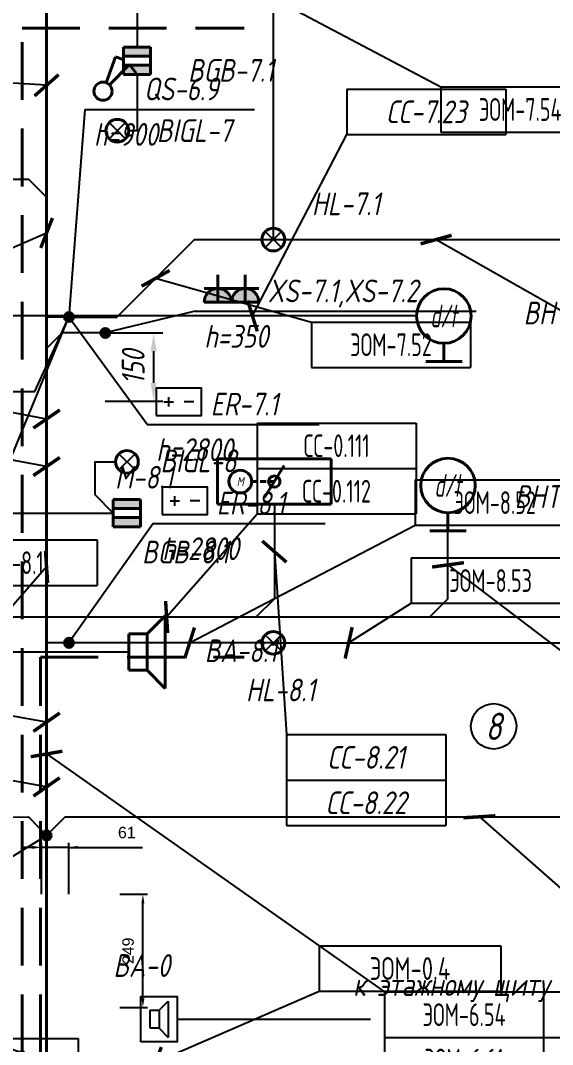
# Model space of a CAD drawing. Header units: millimetres. Extents: x -8189 to 16488, y -6763 to 17206.
# Drawn here: x 13625 to 14795, y 9929 to 12183 of the extents above; entities that cross this region are included whole.
import ezdxf
from ezdxf.enums import TextEntityAlignment as Align

# ---------------------------------------------------------------- set-up
doc = ezdxf.new("R2010")
doc.units = ezdxf.units.MM
doc.linetypes.add('DASHED', pattern=[19.05, 12.7, -6.35])
for name, color, linetype in [('01 Экспликация', 7, 'Continuous'), ('02 Розетки', 7, 'Continuous'), ('03 Стационарное ЭО', 7, 'Continuous'), ('04 Освещение', 7, 'Continuous'), ('05 Слаботочка', 7, 'Continuous'), ('06 Авт-ка климата', 7, 'Continuous'), ('07 Авт-ка общая', 7, 'Continuous'), ('08 Пож. и техн. сигн.', 7, 'Continuous'), ('10 Привязка', 7, 'Continuous'), ('12 Трассы и коробки 220', 7, 'Continuous'), ('14 Лотки', 7, 'Continuous')]:
    doc.layers.add(name, color=color, linetype=linetype)
doc.layers.add('11 Привязка размеры', color=7, linetype='Continuous', plot=False)
doc.styles.add('GOST typeA', font='GOST_A.TTF')
doc.styles.get("Standard").update_dxf_attribs({"font": 'arial.ttf'})
doc.styles.add('ГОСТ-ISOCPEUR', font='isocpeui.ttf', dxfattribs={"width": 0.8})
doc.linetypes.add('12V', pattern='A,12.7,-5.08,["12V",Standard,S=2.54,R=0,X=-2.54,Y=-1.27],-5.08', length=22.86)
doc.linetypes.add('220V_LINE', pattern='A,0.2,-0.05,["~220V",Standard,S=0.1,R=0,X=0,Y=-0.05],-0.4,0.1', length=0.75)
doc.dimstyles.new('ISO-25', dxfattribs={"dimtxt": 2.5, "dimasz": 2.5, "dimexe": 1.25, "dimexo": 0.625, "dimtad": 1, "dimtxsty": 'Standard', "dimcen": 2.5, "dimadec": 0, "dimazin": 0, "dimtfac": 1, "dimtmove": 0, "dimatfit": 3, "dimfxl": 1, "dimarcsym": 0})

# ---------------------------------------------------------------- blocks, each defined once
blk = doc.blocks.new('дроссель d100')
at = {"color": 0, "lineweight": -2}
for p, q in [((0, 0), (0, 100)), ((0, 100), (250, 100)), ((250, 100), (250, 0)), ((103.4, 14.7), (146.6, 85.3)), ((250, 0), (0, 0))]:
    blk.add_line(p, q, dxfattribs=at)
at = {"color": 0, "linetype": 'DASHED', "lineweight": -2}
blk.add_line((75, 50), (125, 50), dxfattribs=at)
at = {"color": 0, "lineweight": -2}
for centre, radius in [((50, 50), 25), ((125, 50), 12.5)]:
    blk.add_circle(centre, radius, dxfattribs=at)
at = {"color": 0, "lineweight": -2, "style": 'ГОСТ-ISOCPEUR', "width": 0.8}
blk.add_text('M', height=20, dxfattribs=at).set_placement((50, 50), align=Align.MIDDLE_CENTER)
blk = doc.blocks.new('геркон')
at = {"lineweight": -2}
for points in [[(3, 2), (3, 3), (0, 3), (0, 2)], [(3, 0), (3, 1), (0, 1), (0, 0)]]:
    blk.add_hatch(color=0, dxfattribs=at).paths.add_polyline_path(points)
at = {"color": 0, "lineweight": -2}
for p, q in [((0, 0), (0, 3)), ((0, 3), (3, 3)), ((3, 3), (3, 0)), ((0, 2), (3, 2)), ((0, 1), (3, 1)), ((3, 0), (0, 0))]:
    blk.add_line(p, q, dxfattribs=at)
blk = doc.blocks.new('громкоговоритель')
at = {"color": 0, "lineweight": -2}
for p, q in [((2, 2), (4, 4)), ((4, 4), (4, -4)), ((0, -2), (0, 2)), ((0, 2), (2, 2)), ((2, 2), (2, -2)), ((2, -2), (0, -2)), ((2, -2), (4, -4))]:
    blk.add_line(p, q, dxfattribs=at)
blk = doc.blocks.new('розетка скрытая трехполюсная IP54')
at = {"lineweight": -2}
h = blk.add_hatch(color=0, dxfattribs=at)
h.paths.add_polyline_path([(0, 0), (0, 1.5, 0.414214), (-1.5, 0)])
h.paths.add_polyline_path([(1.5, 0, 0.414214), (0, 1.5), (0, 0)])
at = {"color": 0, "lineweight": -2}
for p, q in [((0, 0), (0, 3)), ((-1.5, 1.5), (1.5, 1.5)), ((-1.5, 0), (1.5, 0))]:
    blk.add_line(p, q, dxfattribs=at)
blk.add_arc((0, 0), 1.5, 0, 180, dxfattribs=at)
blk = doc.blocks.new('*D138')
at = {"layer": '11 Привязка размеры', "color": 0, "lineweight": -2}
for p, q in [((13811.2, 11495.1), (13937.6, 11495.1)), ((13917.6, 11455.1), (13917.6, 11385.1)), ((13811.2, 11345.1), (13937.6, 11345.1))]:
    blk.add_line(p, q, dxfattribs=at)
at = {"layer": '11 Привязка размеры', "color": 0}
for points in [[(13924.3, 11455.1), (13910.9, 11455.1), (13917.6, 11495.1)], [(13910.9, 11385.1), (13924.3, 11385.1), (13917.6, 11345.1)]]:
    blk.add_solid(points, dxfattribs=at)
at = {"layer": 'Defpoints', "color": 0}
for p in [(13811.2, 11495.1), (13811.2, 11345.1), (13917.6, 11345.1)]:
    blk.add_point(p, dxfattribs=at)
at = {"layer": '11 Привязка размеры', "color": 0, "insert": (13872.6, 11420.1), "char_height": 50, "attachment_point": 5, "rotation": 90, "style": 'ГОСТ-ISOCPEUR'}
blk.add_mtext('150', dxfattribs=at)
blk = doc.blocks.new('кнопка 2')
at = {"color": 0, "lineweight": -2}
for p, q in [((0.35, 0.94), (1.39, 3.78)), ((1.39, 3.78), (2.34, 3.45)), ((0.71, 0.71), (2.93, 2.93)), ((2.93, 2.93), (3.66, 2))]:
    blk.add_line(p, q, dxfattribs=at)
blk.add_circle((0, 0), 1, dxfattribs=at)
blk = doc.blocks.new('аудиодомофон')
at = {"color": 0, "lineweight": -2}
for p, q in [((1, 1.5), (1, 3.5)), ((1, 3.5), (2, 3.5)), ((2, 3.5), (3, 4.5)), ((2, 3.5), (2, 1.5)), ((3, 4.5), (3, 0.5)), ((2, 1.5), (1, 1.5)), ((2, 1.5), (3, 0.5))]:
    blk.add_line(p, q, dxfattribs=at)
blk.add_lwpolyline([(0, 0), (0, 5), (4, 5), (4, 0)], close=True, dxfattribs=at)
blk = doc.blocks.new('ИП')
at = {"color": 0}
for p, q in [((0.86, 1.5), (1.91, 1.5)), ((1.38, 0.97), (1.38, 2.03)), ((4.14, 1.5), (3.09, 1.5))]:
    blk.add_line(p, q, dxfattribs=at)
blk.add_lwpolyline([(0, 0), (5, 0), (5, 3), (0, 3)], close=True, dxfattribs=at)
blk = doc.blocks.new('*T358')
at = {"layer": '04 Освещение', "color": 0, "lineweight": -2}
for p, q in [((0, 0), (350, 0)), ((0, 0), (0, -1000)), ((350, 0), (350, -1000)), ((0, -100), (350, -100)), ((0, -200), (350, -200)), ((0, -300), (350, -300)), ((0, -400), (350, -400)), ((0, -500), (350, -500)), ((0, -600), (350, -600)), ((0, -700), (350, -700)), ((0, -800), (350, -800)), ((0, -900), (350, -900)), ((0, -1000), (350, -1000))]:
    blk.add_line(p, q, dxfattribs=at)
at = {"layer": '04 Освещение', "color": 0, "char_height": 50, "width": 330, "attachment_point": 5, "style": 'GOST typeA'}
for s, insert in [('{\\W0.8;ЭОМ-6.54}', (175, -50)), ('{\\W0.8;ЭОМ-6.61}', (175, -150)), ('{\\W0.8;ЭОМ-8.51}', (175, -250)), ('{\\W0.8;ЭОМ-7.51}', (175, -350)), ('{\\W0.8;ЭОМ-7.56}', (175, -450)), ('{\\W0.8;ЭОМ-5.51}', (175, -550)), ('{\\W0.8;ЭОМ-5.52}', (175, -650)), ('{\\W0.8;ЭОМ-5.57}', (175, -750)), ('{\\W0.8;ЭОМ-5.58}', (175, -850)), ('{\\W0.8;ЭОМ-6.67}', (175, -950))]:
    blk.add_mtext(s, dxfattribs=dict(at, insert=insert))
blk = doc.blocks.new('*T412')
at = {"layer": '04 Освещение', "color": 0, "lineweight": -2}
for p, q in [((0, 0), (350, 0)), ((0, 0), (0, -100)), ((350, 0), (350, -100)), ((0, -100), (350, -100))]:
    blk.add_line(p, q, dxfattribs=at)
at = {"layer": '04 Освещение', "color": 0, "insert": (175, -50), "char_height": 50, "width": 330, "attachment_point": 5, "style": 'GOST typeA'}
blk.add_mtext('{\\W0.8;ЭОМ-8.52}', dxfattribs=at)
blk = doc.blocks.new('*T413')
at = {"layer": '04 Освещение', "color": 0, "lineweight": -2}
for p, q in [((0, 0), (350, 0)), ((0, 0), (0, -100)), ((350, 0), (350, -100)), ((0, -100), (350, -100))]:
    blk.add_line(p, q, dxfattribs=at)
at = {"layer": '04 Освещение', "color": 0, "insert": (175, -50), "char_height": 50, "width": 330, "attachment_point": 5, "style": 'GOST typeA'}
blk.add_mtext('{\\W0.8;ЭОМ-8.53}', dxfattribs=at)
blk = doc.blocks.new('*T414')
at = {"layer": '04 Освещение', "color": 0, "lineweight": -2}
for p, q in [((0, 0), (350, 0)), ((0, 0), (0, -100)), ((350, 0), (350, -100)), ((0, -100), (350, -100))]:
    blk.add_line(p, q, dxfattribs=at)
at = {"layer": '04 Освещение', "color": 0, "insert": (175, -50), "char_height": 50, "width": 330, "attachment_point": 5, "style": 'GOST typeA'}
blk.add_mtext('{\\W0.8;ЭОМ-7.52}', dxfattribs=at)
blk = doc.blocks.new('*T416')
at = {"layer": '04 Освещение', "color": 0, "lineweight": -2}
for p, q in [((0, 0), (350, 0)), ((0, 0), (0, -100)), ((350, 0), (350, -100)), ((0, -100), (350, -100))]:
    blk.add_line(p, q, dxfattribs=at)
at = {"layer": '04 Освещение', "color": 0, "insert": (175, -50), "char_height": 50, "width": 330, "attachment_point": 5, "style": 'GOST typeA'}
blk.add_mtext('{\\W0.8;ЭОМ-7.54}', dxfattribs=at)
blk = doc.blocks.new('*T430')
at = {"layer": '04 Освещение', "color": 0, "lineweight": -2}
for p, q in [((0, 0), (350, 0)), ((0, 0), (0, -100)), ((350, 0), (350, -100)), ((0, -100), (350, -100))]:
    blk.add_line(p, q, dxfattribs=at)
at = {"layer": '04 Освещение', "color": 0, "insert": (175, -50), "char_height": 50, "width": 330, "attachment_point": 5, "style": 'GOST typeA'}
blk.add_mtext('{\\W0.8;ЭОМ-6.69}', dxfattribs=at)
blk = doc.blocks.new('датчик температуры и влажности')
at = {"color": 0, "lineweight": -2}
for p, q in [((0, 2), (0, 0)), ((-2, 0), (2, 0))]:
    blk.add_line(p, q, dxfattribs=at)
blk.add_circle((0, 5), 3, dxfattribs=at)
at = {"color": 0, "lineweight": -2, "style": 'ГОСТ-ISOCPEUR', "width": 0.6}
blk.add_text('d/t', height=2.5, rotation=360, dxfattribs=at).set_placement((-0.01, 5), align=Align.MIDDLE_CENTER)
blk = doc.blocks.new('*T499')
at = {"layer": '07 Авт-ка общая', "color": 0, "lineweight": -2}
for p, q in [((0, 0), (350, 0)), ((0, 0), (0, -200)), ((350, 0), (350, -200)), ((0, -100), (350, -100)), ((0, -200), (350, -200))]:
    blk.add_line(p, q, dxfattribs=at)
at = {"layer": '07 Авт-ка общая', "color": 0, "char_height": 50, "width": 330, "attachment_point": 5, "style": 'GOST typeA'}
for s, insert in [('{\\W0.8;СС-0.111}', (175, -50)), ('{\\W0.8;СС-0.112}', (175, -150))]:
    blk.add_mtext(s, dxfattribs=dict(at, insert=insert))
blk = doc.blocks.new('*T605')
at = {"layer": '06 Авт-ка климата', "color": 0, "lineweight": -2}
for p, q in [((0, 0), (350, 0)), ((0, 0), (0, -200)), ((350, 0), (350, -200)), ((0, -100), (350, -100)), ((0, -200), (350, -200))]:
    blk.add_line(p, q, dxfattribs=at)
at = {"layer": '06 Авт-ка климата', "color": 0, "char_height": 50, "width": 330, "attachment_point": 5, "style": 'ГОСТ-ISOCPEUR'}
for s, insert in [('{СС-8.21}', (175, -50)), ('{СС-8.22}', (175, -150))]:
    blk.add_mtext(s, dxfattribs=dict(at, insert=insert))
blk = doc.blocks.new('*T613')
at = {"layer": '06 Авт-ка климата', "color": 0, "lineweight": -2}
for p, q in [((0, 0), (350, 0)), ((0, 0), (0, -100)), ((350, 0), (350, -100)), ((0, -100), (350, -100))]:
    blk.add_line(p, q, dxfattribs=at)
at = {"layer": '06 Авт-ка климата', "color": 0, "insert": (175, -50), "char_height": 50, "width": 330, "attachment_point": 5, "style": 'ГОСТ-ISOCPEUR'}
blk.add_mtext('{СС-7.23}', dxfattribs=at)
blk = doc.blocks.new('*T672')
at = {"layer": '05 Слаботочка', "color": 0, "lineweight": -2}
for p, q in [((0, 0), (350, 0)), ((0, 0), (0, -100)), ((350, 0), (350, -100)), ((0, -100), (350, -100))]:
    blk.add_line(p, q, dxfattribs=at)
at = {"layer": '05 Слаботочка', "color": 0, "insert": (175, -50), "char_height": 50, "width": 330, "attachment_point": 5, "style": 'GOST typeA'}
blk.add_mtext('{\\W0.8;СС-8.1}', dxfattribs=at)
blk = doc.blocks.new('*T717')
at = {"layer": '08 Пож. и техн. сигн.', "color": 0, "lineweight": -2}
for p, q in [((0, 0), (350, 0)), ((0, 0), (0, -700)), ((350, 0), (350, -700)), ((0, -100), (350, -100)), ((0, -200), (350, -200)), ((0, -300), (350, -300)), ((0, -400), (350, -400)), ((0, -500), (350, -500)), ((0, -600), (350, -600)), ((0, -700), (350, -700))]:
    blk.add_line(p, q, dxfattribs=at)
at = {"layer": '08 Пож. и техн. сигн.', "color": 0, "char_height": 50, "width": 330, "attachment_point": 5, "style": 'GOST typeA'}
for s, insert in [('{\\W0.8;ПС-0.2}', (175, -50)), ('{\\W0.8;ПС-0.4}', (175, -150)), ('{\\W0.8;ТС-4.6}', (175, -250)), ('{\\W0.8;ТС-8.1}', (175, -350)), ('{\\W0.8;ТС-8.2}', (175, -450)), ('{\\W0.8;ТС-7.1}', (175, -550)), ('{\\W0.8;ТС-7.2}', (175, -650))]:
    blk.add_mtext(s, dxfattribs=dict(at, insert=insert))
blk = doc.blocks.new('*T781')
at = {"layer": '03 Стационарное ЭО', "color": 0, "lineweight": -2}
for p, q in [((0, 0), (400, 0)), ((0, 0), (0, -100)), ((400, 0), (400, -100)), ((0, -100), (400, -100))]:
    blk.add_line(p, q, dxfattribs=at)
at = {"layer": '03 Стационарное ЭО', "color": 0, "insert": (200, -50), "char_height": 50, "width": 380, "attachment_point": 5, "style": 'GOST typeA'}
blk.add_mtext('{\\W0.9;ЭОМ-0.4}', dxfattribs=at)
blk = doc.blocks.new('*D806')
at = {"layer": '14 Лотки', "color": 0, "lineweight": -2}
for p, q in [((13843.2, 10260.1), (13903.9, 10260.1)), ((13893.9, 10031.2), (13893.9, 10240.1)), ((13843.2, 10011.2), (13903.9, 10011.2))]:
    blk.add_line(p, q, dxfattribs=at)
at = {"layer": '14 Лотки', "color": 0}
for points in [[(13897.2, 10240.1), (13890.6, 10240.1), (13893.9, 10260.1)], [(13890.6, 10031.2), (13897.2, 10031.2), (13893.9, 10011.2)]]:
    blk.add_solid(points, dxfattribs=at)
at = {"layer": 'Defpoints', "color": 0}
for p in [(13843.2, 10260.1), (13893.9, 10260.1), (13843.2, 10011.2)]:
    blk.add_point(p, dxfattribs=at)
at = {"layer": '14 Лотки', "color": 0, "insert": (13861.4, 10135.7), "char_height": 25, "attachment_point": 5, "rotation": 90}
blk.add_mtext('249', dxfattribs=at)
blk = doc.blocks.new('*D807')
at = {"layer": '14 Лотки', "color": 0, "lineweight": -2}
for p, q in [((13670.7, 10260.1), (13670.7, 10373.3)), ((13731.2, 10260.1), (13731.2, 10373.3)), ((13650.7, 10363.3), (13630.7, 10363.3)), ((13731.2, 10363.3), (13670.7, 10363.3)), ((13731.2, 10363.3), (13893.4, 10363.3)), ((13751.2, 10363.3), (13771.2, 10363.3))]:
    blk.add_line(p, q, dxfattribs=at)
at = {"layer": '14 Лотки', "color": 0}
for points in [[(13650.7, 10360), (13650.7, 10366.7), (13670.7, 10363.3)], [(13751.2, 10366.7), (13751.2, 10360), (13731.2, 10363.3)]]:
    blk.add_solid(points, dxfattribs=at)
at = {"layer": 'Defpoints', "color": 0}
for p in [(13670.7, 10363.3), (13670.7, 10260.1), (13731.2, 10260.1)]:
    blk.add_point(p, dxfattribs=at)
at = {"layer": '14 Лотки', "color": 0, "insert": (13858.5, 10395.8), "char_height": 25, "attachment_point": 5}
blk.add_mtext('61', dxfattribs=at)

msp = doc.modelspace()

# ---------------------------------------------------------------- hatches: boundary and pattern name
at = {"layer": '02 Розетки'}
msp.add_hatch(color=256, dxfattribs=at).paths.add_polyline_path([(13801.2, 11495.1, 1), (13821.2, 11495.1, 1)])
at = {"layer": '10 Привязка'}
msp.add_hatch(color=256, dxfattribs=at).paths.add_polyline_path([(13721.2, 11530.1, 1), (13741.2, 11530.1, 1)])
at = {"layer": '12 Трассы и коробки 220'}
for points in [[(13721.2, 10813.3, 1), (13741.2, 10813.3, 1)], [(13672, 10389.5, 1), (13692, 10389.5, 1)]]:
    msp.add_hatch(color=256, dxfattribs=at).paths.add_polyline_path(points)

# ---------------------------------------------------------------- linework, layer by layer
at = {"layer": '01 Экспликация'}
msp.add_circle((14665.9, 10629.7), 50, dxfattribs=at)
at = {"layer": '02 Розетки'}
for q in [(13811.2, 11495.1), (14627.2, 11542.8)]:
    msp.add_line((14008.9, 11542.8), q, dxfattribs=at)
at = {"layer": '02 Розетки', "linetype": '220V_LINE', "ltscale": 200, "flags": 128}
msp.add_lwpolyline([(13811.2, 11495.1), (13716, 11495.1), (13682, 11461.2)], dxfattribs=at)
at = {"layer": '02 Розетки', "lineweight": 40}
msp.add_circle((13811.2, 11495.1), 10, dxfattribs=at)
at = {"layer": '04 Освещение'}
for p, q in [((13766.2, 11987.1), (13731.2, 11530.1)), ((13766.2, 11987.1), (14139.7, 11987.1)), ((13538.8, 11063.2), (13731.2, 11530.1)), ((13903.1, 11293.6), (13731.2, 11530.1)), ((13903.1, 11293.6), (14282, 11293.6)), ((13916.4, 11075.6), (13731.2, 10813.3)), ((13916.4, 11075.6), (14295.2, 11075.6))]:
    msp.add_line(p, q, dxfattribs=at)
at = {"layer": '04 Освещение', "color": 3}
for p, q in [((14198.7, 11683.1), (14163.3, 11718.4)), ((14163.3, 11683.1), (14198.7, 11718.4)), ((14198.7, 10795.6), (14163.3, 10831)), ((14163.3, 10795.6), (14198.7, 10831))]:
    msp.add_line(p, q, dxfattribs=at)
at = {"layer": '04 Освещение', "linetype": '220V_LINE', "ltscale": 200}
msp.add_line((13731.2, 11530.1), (13682, 11530.1), dxfattribs=at)
at = {"layer": '04 Освещение', "linetype": '12V', "ltscale": 10, "flags": 128}
for points in [[(14181, 11700.7), (14181, 12592.3)], [(13731.2, 11530.1), (13836.7, 11530.1), (14007.3, 11700.7), (14181, 11700.7)], [(14181, 11700.7), (15167, 11700.7)], [(14181, 10813.3), (13741.2, 10813.3), (13741.2, 10813.3)], [(14181, 10813.3), (15167, 10813.3)]]:
    msp.add_lwpolyline(points, dxfattribs=at)
at = {"layer": '04 Освещение', "linetype": '220V_LINE', "ltscale": 200, "flags": 128}
msp.add_lwpolyline([(13098.5, 11833.6), (13642, 11833.6), (13682, 11793.6)], dxfattribs=at)
at = {"layer": '04 Освещение', "color": 3, "lineweight": 40}
for centre in [(14181, 11700.7), (14181, 10813.3)]:
    msp.add_circle(centre, 25, dxfattribs=at)
at = {"layer": '05 Слаботочка'}
msp.add_line((13969.7, 9985.2), (14394.9, 9985.2), dxfattribs=at)
msp.add_lwpolyline([(13863.1, 10793.1), (12638.5, 10793.1), (12598.5, 10870.2)], dxfattribs=at)
at = {"layer": '06 Авт-ка климата', "linetype": 'DASHED', "lineweight": 40, "ltscale": 10}
for points in [[(13628.5, 8769.7), (13628.5, 12166), (14116.9, 12166)], [(13668.5, 8769.7), (13668.5, 10781.8), (14116.9, 10781.8)]]:
    msp.add_lwpolyline(points, dxfattribs=at)
at = {"layer": '06 Авт-ка климата'}
for points in [[(14496.3, 11532.5), (12638.5, 11532.5), (12598.5, 11630.4)], [(14183.2, 11118.1), (14183.2, 10910.2), (14143.2, 10870.2)], [(12598.5, 10870.2), (14525.3, 10870.2), (14565.3, 10910.2), (14565.3, 11059.6)]]:
    msp.add_lwpolyline(points, dxfattribs=at)
at = {"layer": '07 Авт-ка общая'}
msp.add_lwpolyline([(12598.5, 10870.2), (12598.5, 10870.2), (15465.9, 10870.2), (15465.9, 10778), (15541.7, 10778)], dxfattribs=at)
at = {"layer": '08 Пож. и техн. сигн.', "color": 1}
for p, q in [((13855.4, 11922.6), (13820.1, 11957.9)), ((13820.1, 11922.6), (13855.4, 11957.9)), ((13876.6, 11193.9), (13841.2, 11229.3)), ((13841.2, 11193.9), (13876.6, 11229.3))]:
    msp.add_line(p, q, dxfattribs=at)
at = {"layer": '08 Пож. и техн. сигн.'}
for points in [[(12598.5, 12193.6), (12638.5, 12233.6), (13881, 12233.6), (13881, 12124.1)], [(13881, 12064.1), (13881, 11940.2), (13862.7, 11940.2)], [(13828.9, 11098.9), (13788.9, 11138.9), (13788.9, 11211.6), (13833.9, 11211.6)], [(12598.5, 11058.9), (12638.5, 11098.9), (13828.9, 11098.9)]]:
    msp.add_lwpolyline(points, dxfattribs=at)
at = {"layer": '08 Пож. и техн. сигн.', "color": 1, "lineweight": 40}
for centre in [(13837.7, 11940.2), (13858.9, 11211.6)]:
    msp.add_circle(centre, 25, dxfattribs=at)
at = {"layer": '10 Привязка', "lineweight": 40}
msp.add_circle((13731.2, 11530.1), 10, dxfattribs=at)
at = {"layer": '12 Трассы и коробки 220', "linetype": '220V_LINE', "lineweight": 40, "ltscale": 200}
msp.add_line((13682, 8748.3), (13682, 13340.1), dxfattribs=at)
at = {"layer": '12 Трассы и коробки 220'}
for p, q in [((13655.8, 11366.6), (13731.2, 11530.1)), ((13348.4, 11366.6), (13655.8, 11366.6)), ((13497.8, 10276.7), (13682, 10389.5))]:
    msp.add_line(p, q, dxfattribs=at)
at = {"layer": '12 Трассы и коробки 220', "linetype": '220V_LINE', "ltscale": 200}
for p, q in [((13731.2, 11530.1), (13682, 11530.1)), ((13731.2, 10813.3), (13682, 10813.3))]:
    msp.add_line(p, q, dxfattribs=at)
at = {"layer": '12 Трассы и коробки 220', "linetype": '220V_LINE', "ltscale": 200, "flags": 128}
for points in [[(13682, 10389.5), (13723.2, 10430.6), (15545.6, 10430.6), (15545.6, 10852.7), (15581.2, 10930)], [(12397.3, 10429.5), (13642.1, 10430.6), (13682, 10389.5)]]:
    msp.add_lwpolyline(points, dxfattribs=at)
at = {"layer": '12 Трассы и коробки 220', "lineweight": 40}
for centre in [(13731.2, 10813.3), (13682, 10389.5)]:
    msp.add_circle(centre, 10, dxfattribs=at)

# ---------------------------------------------------------------- block references
for name, p in [('*T416', (14549.2, 12036.8)), ('*T613', (14342.7, 12031.7)), ('*T414', (14264.9, 11519.2)), ('*T499', (14145.3, 11297)), ('*T412', (14493.1, 11171.9)), ('*T672', (13443.3, 11039.7)), ('*T413', (14484.1, 11000.3)), ('*T605', (14210.3, 10611.4)), ('*T781', (14281.6, 10146.7)), ('*T358', (14425.7, 10045.1)), ('*T430', (14775.7, 10045.1)), ('*T717', (13401.4, 9942.4))]:
    msp.add_blockref(name, p)
at = {"layer": '02 Розетки', "color": 1, "lineweight": 40, "xscale": 20, "yscale": 20, "zscale": 20}
for p in [(14058.9, 11562.8), (14118.9, 11562.8)]:
    msp.add_blockref('розетка скрытая трехполюсная IP54', p, dxfattribs=at)
at = {"layer": '04 Освещение', "color": 3, "lineweight": 40, "xscale": 20, "yscale": 20, "zscale": 20}
msp.add_blockref('кнопка 2', (13806.2, 12027.1), dxfattribs=at)
at = {"layer": '04 Освещение', "xscale": 20, "yscale": 20, "zscale": 20}
for p in [(13923.1, 11313.6), (13936.4, 11095.6)]:
    msp.add_blockref('ИП', p, dxfattribs=at)
at = {"layer": '05 Слаботочка', "lineweight": 40, "xscale": 20, "yscale": 20, "zscale": 20}
msp.add_blockref('громкоговоритель', (13863.1, 10793.1), dxfattribs=at)
at = {"layer": '05 Слаботочка', "color": 7, "xscale": 20, "yscale": 20, "zscale": 20}
msp.add_blockref('аудиодомофон', (13889.7, 9935.2), dxfattribs=at)
at = {"layer": '06 Авт-ка климата', "lineweight": 40, "xscale": 20, "yscale": 20, "zscale": 20}
for p in [(14556.3, 11432.5), (14565.3, 11059.6)]:
    msp.add_blockref('датчик температуры и влажности', p, dxfattribs=at)
at = {"layer": '06 Авт-ка климата', "lineweight": 40, "rotation": 360}
msp.add_blockref('дроссель d100', (14058.2, 11118.1), dxfattribs=at)
at = {"layer": '08 Пож. и техн. сигн.', "lineweight": 40, "xscale": 20, "yscale": 20, "zscale": 20}
for p in [(13851, 12064.1), (13828.9, 11068.9)]:
    msp.add_blockref('геркон', p, dxfattribs=at)

# ---------------------------------------------------------------- texts
at = {"layer": '01 Экспликация', "style": 'ГОСТ-ISOCPEUR', "width": 0.8}
msp.add_text('8', height=60, dxfattribs=at).set_placement((14665.9, 10629.7), align=Align.MIDDLE)
at = {"layer": '02 Розетки', "linetype": 'Continuous', "style": 'ГОСТ-ISOCPEUR', "width": 0.8}
for s, p in [('XS-7.1,XS-7.2', (14168.9, 11562.8)), ('h=350', (14028.9, 11462.7))]:
    msp.add_text(s, height=50, dxfattribs=at).set_placement(p)
at = {"layer": '04 Освещение', "linetype": 'Continuous', "style": 'ГОСТ-ISOCPEUR', "width": 0.8}
for s, p in [('QS-6.9', (13896.2, 12007.1)), ('h=900', (13786.2, 11907)), ('ER-7.1', (14043.1, 11313.6)), ('h=2800', (13923.1, 11213.5)), ('ER-8.1', (14056.4, 11095.6)), ('h=2800', (13936.4, 10995.5))]:
    msp.add_text(s, height=50, dxfattribs=at).set_placement(p)
for s, p in [('HL-7.1', (14416.4, 11754.3)), ('HL-8.1', (14273.5, 10684.6))]:
    msp.add_text(s, height=50, dxfattribs=at).set_placement(p, align=Align.RIGHT)
at = {"layer": '05 Слаботочка', "linetype": 'Continuous', "style": 'ГОСТ-ISOCPEUR', "width": 0.8}
for s, p in [('BA-8.1', (14189.4, 10771)), ('BA-0', (13953.9, 10078.3)), ('к этажному щиту', (14788.1, 10036.5))]:
    msp.add_text(s, height=50, dxfattribs=at).set_placement(p, align=Align.RIGHT)
at = {"layer": '06 Авт-ка климата', "linetype": 'Continuous', "style": 'ГОСТ-ISOCPEUR', "width": 0.8}
for s, p in [('BHT-7', (14887.1, 11514.1)), ('BHT-8', (14869.6, 11110.1))]:
    msp.add_text(s, height=50, dxfattribs=at).set_placement(p, align=Align.RIGHT)
msp.add_text('M-8.1', height=50, dxfattribs=at).set_placement((13832.7, 11152.7))
at = {"layer": '08 Пож. и техн. сигн.', "linetype": 'Continuous', "style": 'ГОСТ-ISOCPEUR', "width": 0.8}
for s, p in [('BGB-7.1', (14182.5, 12047.9)), ('BGB-8.1', (14083.5, 10988))]:
    msp.add_text(s, height=50, dxfattribs=at).set_placement(p, align=Align.RIGHT)
for s, p in [('BIGL-7', (13924.6, 11915.4)), ('BIGL-8', (13932.6, 11188.7))]:
    msp.add_text(s, height=50, dxfattribs=at).set_placement(p)

# ---------------------------------------------------------------- dimensions: what is measured, and where the dimension line sits
at = {"layer": '11 Привязка размеры'}
dim = msp.add_linear_dim(base=(13917.6, 11345.1), p1=(13811.2, 11495.1), p2=(13811.2, 11345.1), angle=90, dimstyle='ISO-25', override={"dimtxt": 50, "dimasz": 40, "dimexe": 20, "dimexo": 0, "dimgap": 20, "dimdec": 0, "dimtxsty": 'ГОСТ-ISOCPEUR'}, dxfattribs=at)
dim.commit()
dim.dimension.update_dxf_attribs({"geometry": '*D138', "text_midpoint": (13917.6, 11420.1), "dimtype": 160})
at = {"layer": '14 Лотки'}
dim = msp.add_linear_dim(base=(13670.7344026, 10363.3377188), p1=(13731.2344026, 10260.1152621), p2=(13670.7344026, 10260.1152621), dimstyle='ISO-25', override={"dimtxt": 25, "dimasz": 20, "dimexe": 10, "dimexo": 0, "dimgap": 20, "dimdec": 0}, dxfattribs=at)
dim.commit()
dim.dimension.update_dxf_attribs({"geometry": '*D807', "text_midpoint": (13858.5325985, 10363.3377188), "dimtype": 160})
dim = msp.add_linear_dim(base=(13893.9, 10260.1), p1=(13843.2, 10011.2), p2=(13843.2, 10260.1), angle=90, dimstyle='ISO-25', override={"dimtxt": 25, "dimasz": 20, "dimexe": 10, "dimexo": 0, "dimgap": 20, "dimdec": 0}, dxfattribs=at)
dim.commit()
dim.dimension.update_dxf_attribs({"geometry": '*D806', "text_midpoint": (13861.4, 10135.7)})

# ---------------------------------------------------------------- leaders
at = {"layer": '02 Розетки'}
for points in [[(13682, 12040.1), (13000.8, 12082.4), (12825.8, 12082.4)], [(13682, 11201.3), (12988.1, 11331.7), (12798, 11331.7)], [(13682, 10496.3), (13440.3, 10539.1), (13265.3, 10539.1)], [(14634.4, 10430.6), (15130.7, 9992.3), (15290.6, 9992.3)]]:
    msp.add_leader(points, dimstyle='ISO-25', override={"dimasz": 50, "dimgap": 1, "dimtad": 0, "dimldrblk": 'ArchTick'}, dxfattribs=at)
at = {"layer": '03 Стационарное ЭО'}
for points in [[(13682, 12040.1), (13000.8, 12082.4), (12825.8, 12082.4)], [(13682, 11305.8), (12988.1, 11436.2), (12798, 11436.2)], [(13682, 10638.7), (13440.3, 10681.5), (13265.3, 10681.5)], [(14634.4, 10430.6), (15130.7, 9992.3), (15290.6, 9992.3)], [(13921.6, 9891), (14281.6, 10046.7), (14481.6, 10046.7)]]:
    msp.add_leader(points, dimstyle='ISO-25', override={"dimasz": 50, "dimgap": 1, "dimtad": 0, "dimldrblk": 'ArchTick'}, dxfattribs=at)
at = {"layer": '04 Освещение'}
for points in [[(14181, 12231.6), (14549.2, 12036.8), (14724.2, 12036.8)], [(13682, 11715.1), (13327.9, 11560.6), (13152.9, 11560.6)], [(14539.2, 11700.7), (14882.2, 11506), (15057.2, 11506)], [(13922, 11615.4), (14264.9, 11519.2), (14439.9, 11519.2)], [(13996.8, 10813.3), (14493.1, 11071.9), (14668.1, 11071.9)], [(13682, 10980.3), (13265.5, 10503.3), (13012, 10503.3)], [(14346.7, 10813.3), (14484.1, 10900.3), (14659.1, 10900.3)], [(13682, 10568.8), (14425.7, 10045.1), (14600.7, 10045.1)]]:
    msp.add_leader(points, dimstyle='ISO-25', override={"dimasz": 50, "dimgap": 1, "dimtad": 0, "dimldrblk": 'ArchTick'}, dxfattribs=at)
at = {"layer": '06 Авт-ка климата'}
for points in [[(14135, 11532.5), (14342.7, 11931.7), (14517.7, 11931.7)], [(14183.2, 11014.1), (14210.3, 10611.4), (14385.3, 10611.4)], [(14565.3, 10984.9), (14877.3, 10747.4), (15052.3, 10747.4)], [(12598.5, 10239.4), (14566.5, 9613.6), (14741.5, 9613.6)]]:
    msp.add_leader(points, dimstyle='ISO-25', override={"dimasz": 50, "dimgap": 1, "dimtad": 0, "dimldrblk": 'ArchTick'}, dxfattribs=at)
at = {"layer": '07 Авт-ка общая'}
msp.add_leader([(13946.2, 10870.2), (14145.3, 11097), (14320.3, 11097)], dimstyle='ISO-25', override={"dimasz": 50, "dimgap": 1, "dimtad": 0, "dimldrblk": 'ArchTick'}, dxfattribs=at)

doc.saveas('drawing.dxf')
